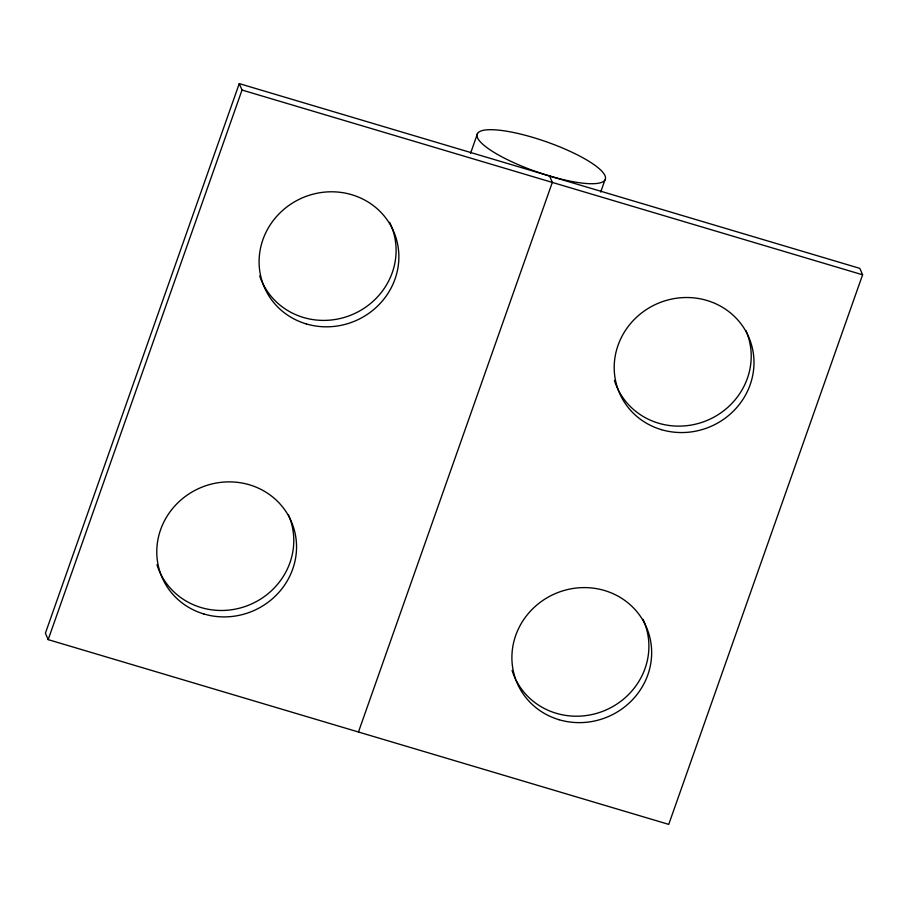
<?xml version="1.0" encoding="UTF-8"?>
<svg xmlns="http://www.w3.org/2000/svg" width="908" height="908" viewBox="0 0 908 908"><rect width="100%" height="100%" fill="white"/><g stroke="black" fill="none" stroke-linecap="round" stroke-linejoin="round"><path stroke-width="1.36" d="M239.258 83.615L45.4 633.205L48.169 639.629L668.742 824.385L862.6 274.795L859.831 268.371L239.258 83.615L242.027 90.04L48.169 639.629M470.492 153.475L477.563 133.408M358.456 732.007L552.314 182.417L549.544 175.993M600.687 192.065L604.932 180.034A67.896 15.765 19.4 0 0 516.743 133.192A67.896 15.765 19.4 0 0 502.067 156.936A67.896 15.765 19.4 0 0 604.932 180.034M242.027 90.04L862.6 274.795M288.449 514.836A70.415 66.965 -23.3 0 1 247.373 605.693A70.415 66.965 -23.3 0 1 156.971 564.753M389.646 222.312A70.415 66.965 -23.3 0 1 351.68 314.826A70.415 66.965 -23.3 0 1 259.711 275.953M643.012 619.335A70.415 66.965 -23.3 0 1 608.36 708.898A70.415 66.965 -23.3 0 1 516.187 680.455M515.585 679.263A70.415 66.965 -23.3 0 1 512.089 670.479M745.888 330.489A70.415 66.965 -23.3 0 1 704.812 421.335A70.415 66.965 -23.3 0 1 614.41 380.395M306.2 323.895A70.415 66.965 -23.3 0 0 397.591 244.048A70.415 66.965 -23.3 0 0 283.16 209.975A70.415 66.965 -23.3 0 0 306.2 323.895M203.88 613.978A70.415 66.965 -23.3 0 0 295.27 534.131A70.415 66.965 -23.3 0 0 180.84 500.058A70.415 66.965 -23.3 0 0 203.88 613.978M558.999 719.704A70.415 66.965 -23.3 0 0 650.389 639.856A70.415 66.965 -23.3 0 0 535.958 605.784A70.415 66.965 -23.3 0 0 558.999 719.704M661.319 429.632A70.415 66.965 -23.3 0 0 752.709 349.773A70.415 66.965 -23.3 0 0 638.279 315.7A70.415 66.965 -23.3 0 0 661.319 429.632"/></g></svg>
